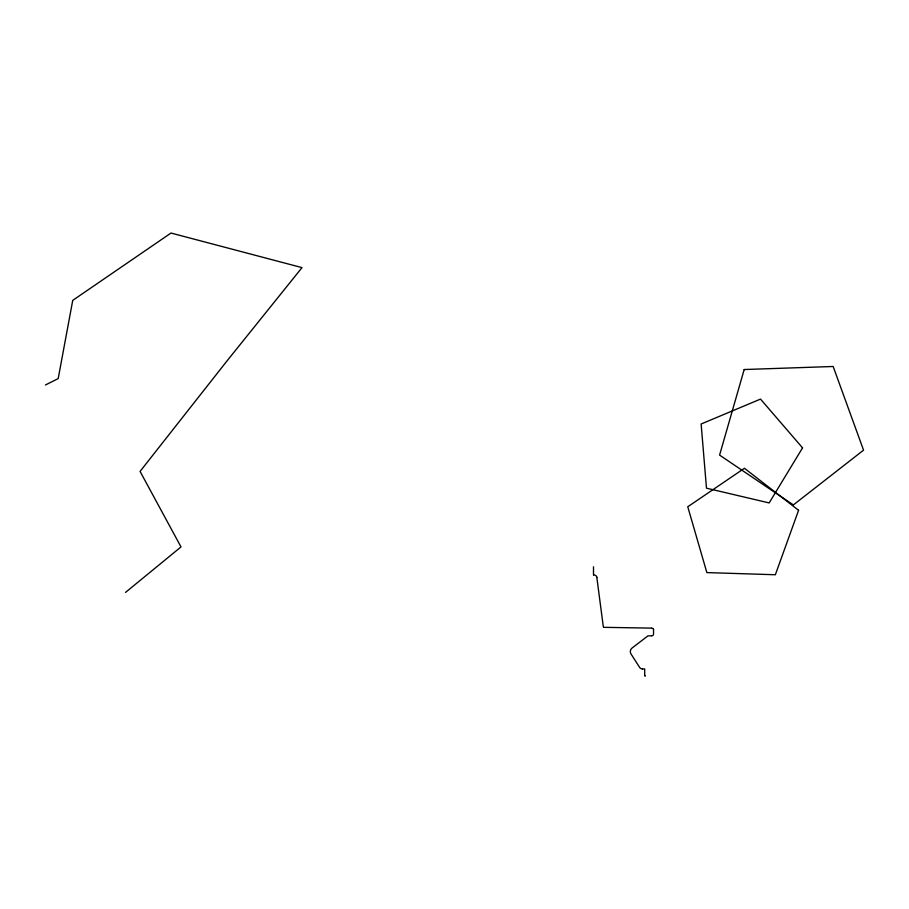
<?xml version="1.0" encoding="UTF-8"?>
<svg xmlns="http://www.w3.org/2000/svg" width="909" height="909" viewBox="0 0 909 909"><rect width="100%" height="100%" fill="white"/><g stroke="black" fill="none" stroke-linecap="round" stroke-linejoin="round"><path stroke-width="1.36" d="M653.526 634.255L653.526 629.721M125.51 592.407L181.005 546.923L140.066 471.407L227.409 360.418L302.004 267.621L170.994 233.045L72.743 300.368L58.187 378.61L45.45 384.973M651.605 635.823L647.935 635.88L632.312 647.833A4.522 4.522 0 0 0 630.971 653.912L639.72 667.558A3.318 3.318 0 0 0 642.504 668.888M645.47 675.944L644.708 675.955L644.686 668.956L642.504 668.956M651.583 628.119L603.69 627.324M603.315 626.767L596.815 577.295M593.509 566.796L593.509 574.806M593.532 574.988A3.034 3.034 0 0 1 596.906 577.272M651.617 628.312A1.659 1.659 0 0 1 653.355 629.039M653.514 629.346A1.659 1.659 0 0 1 653.605 629.71M653.355 634.925A1.636 1.636 0 0 1 651.639 635.63M744.187 369.531L719.587 455.091L793.352 504.927L863.55 450.16L833.155 366.486L744.187 369.531M798.579 510.29L775.354 574.749L706.861 572.59L687.761 506.779L744.448 468.271L798.579 510.29M802.556 447.864L769.162 502.927L706.486 488.178L701.134 424.003L760.515 399.096L802.556 447.864"/></g></svg>
